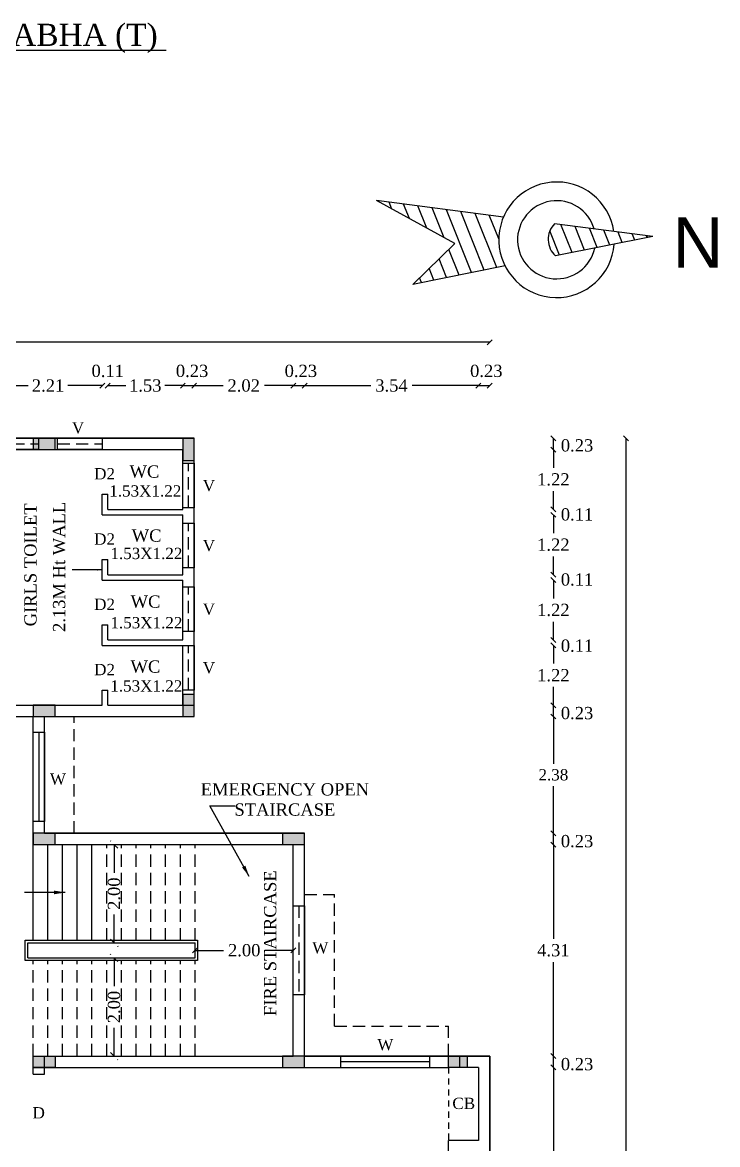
# Model space of a CAD drawing. Header units: metres. Extents: x -53 to 471, y -924 to -843.
# Drawn here: x -5.01 to 9.14, y -888.79 to -865.92 of the extents above; entities that cross this region are included whole.
import ezdxf
from ezdxf.enums import TextEntityAlignment as Align

# ---------------------------------------------------------------- set-up
doc = ezdxf.new("R2010")
doc.units = ezdxf.units.M
doc.header["$MEASUREMENT"] = 0
doc.header["$PDMODE"] = 3
doc.linetypes.add('HIDDEN', pattern=[0.375, 0.25, -0.125])
doc.layers.get('DEFPOINTS').update_dxf_attribs({"lineweight": 5})
doc.layers.add('BLK_1_FLR_0_BLT_UP_AREA_EXISTING', color=27, linetype='Continuous')
doc.styles.add('Isa-', font='times.ttf')
doc.styles.get("Standard").update_dxf_attribs({"font": 'arial.ttf'})
doc.styles.add('STYLE2', font='times.ttf')
doc.dimstyles.new('Copy of ISO-25', dxfattribs={"dimscale": 0, "dimtxt": 0.23, "dimasz": 0.1, "dimexe": 1.25, "dimexo": 0.625, "dimgap": 0.11, "dimtad": 0, "dimtih": 1, "dimtoh": 1, "dimzin": 1, "dimdsep": 46, "dimtxsty": 'STYLE2', "dimblk": 'OBLIQUE', "dimcen": 0, "dimse1": 1, "dimse2": 1, "dimclrd": 1, "dimclrt": 3, "dimadec": 0, "dimazin": 2, "dimtfac": 1, "dimtix": 1, "dimtofl": 0, "dimtmove": 0, "dimatfit": 3, "dimfxl": 0, "dimtolj": 1, "dimarcsym": 0})
doc.dimstyles.new('ISO-25', dxfattribs={"dimscale": 0, "dimtxt": 0.23, "dimasz": 0.15, "dimexe": 1.25, "dimexo": 0.625, "dimgap": 0.11, "dimtad": 0, "dimtih": 1, "dimtoh": 1, "dimzin": 1, "dimdsep": 46, "dimtxsty": 'STYLE2', "dimblk": 'OBLIQUE', "dimcen": 0, "dimse1": 1, "dimse2": 1, "dimclrd": 1, "dimclrt": 3, "dimadec": 0, "dimazin": 2, "dimtfac": 1, "dimtix": 1, "dimtofl": 0, "dimtmove": 0, "dimatfit": 3, "dimfxl": 0, "dimtolj": 1, "dimarcsym": 0})

# ---------------------------------------------------------------- blocks, each defined once
blk = doc.blocks.new('_Oblique')
at = {"color": 0, "linetype": 'ByBlock', "lineweight": -2}
blk.add_line((-0.5, -0.5), (0.5, 0.5), dxfattribs=at)
blk = doc.blocks.new('*D262')
at = {"color": 1, "lineweight": -2}
for p, q in [((-3.146, -882.673), (-3.146, -883.251)), ((-3.146, -884.673), (-3.146, -884.096))]:
    blk.add_line(p, q, dxfattribs=at)
at = {"layer": 'DEFPOINTS', "color": 0, "linetype": 'HIDDEN'}
for p in [(-3.146, -882.673), (-3.146, -882.673), (-3.201, -884.673)]:
    blk.add_point(p, dxfattribs=at)
at = {"color": 1, "linetype": 'HIDDEN', "lineweight": -2, "xscale": 0.15, "yscale": 0.15, "zscale": 0.15}
for p, rotation in [((-3.146, -882.673), 90), ((-3.146, -884.673), 270)]:
    blk.add_blockref('_Oblique', p, dxfattribs=dict(at, rotation=rotation))
at = {"color": 3, "linetype": 'HIDDEN', "lineweight": 25, "insert": (-3.146, -883.673), "char_height": 0.25, "attachment_point": 5, "rotation": 90, "style": 'STYLE2'}
blk.add_mtext('\\A1;2.00', dxfattribs=at)
blk = doc.blocks.new('*D68')
at = {"color": 1, "lineweight": -2}
for p, q in [((-3.146, -884.983), (-3.146, -885.561)), ((-3.146, -886.983), (-3.146, -886.406))]:
    blk.add_line(p, q, dxfattribs=at)
at = {"layer": 'DEFPOINTS', "color": 0, "linetype": 'HIDDEN'}
for p in [(-3.146, -884.983), (-3.146, -886.983), (-3.146, -886.983)]:
    blk.add_point(p, dxfattribs=at)
at = {"color": 1, "linetype": 'HIDDEN', "lineweight": -2, "xscale": 0.15, "yscale": 0.15, "zscale": 0.15}
for p, rotation in [((-3.146, -884.983), 90), ((-3.146, -886.983), 270)]:
    blk.add_blockref('_Oblique', p, dxfattribs=dict(at, rotation=rotation))
at = {"color": 3, "linetype": 'HIDDEN', "lineweight": 25, "insert": (-3.146, -885.983), "char_height": 0.25, "attachment_point": 5, "rotation": 90, "style": 'STYLE2'}
blk.add_mtext('\\A1;2.00', dxfattribs=at)
blk = doc.blocks.new('*D75')
at = {"color": 1, "lineweight": -2}
for p, q in [((-49.396, -872.436), (-22.956, -872.436)), ((4.504, -872.436), (-21.936, -872.436))]:
    blk.add_line(p, q, dxfattribs=at)
at = {"layer": 'DEFPOINTS', "color": 0}
for p in [(-49.396, -872.436), (-49.396, -886.983), (4.504, -886.983)]:
    blk.add_point(p, dxfattribs=at)
at = {"color": 1, "lineweight": -2, "xscale": 0.1, "yscale": 0.1, "zscale": 0.1, "rotation": 180}
blk.add_blockref('_Oblique', (-49.396, -872.436), dxfattribs=at)
at = {"color": 1, "lineweight": -2, "xscale": 0.1, "yscale": 0.1, "zscale": 0.1}
blk.add_blockref('_Oblique', (4.504, -872.436), dxfattribs=at)
at = {"color": 3, "lineweight": 25, "insert": (-22.446, -872.436), "char_height": 0.25, "attachment_point": 5, "style": 'STYLE2'}
blk.add_mtext('\\A1;53.90', dxfattribs=at)
blk = doc.blocks.new('*D318')
at = {"color": 1, "lineweight": -2}
for p, q in [((-5.596, -873.32), (-4.898, -873.32)), ((-3.386, -873.32), (-4.085, -873.32))]:
    blk.add_line(p, q, dxfattribs=at)
at = {"layer": 'DEFPOINTS', "color": 0}
for p in [(-3.386, -873.32), (-5.596, -875.534), (-3.386, -875.534)]:
    blk.add_point(p, dxfattribs=at)
at = {"color": 1, "lineweight": -2, "xscale": 0.1, "yscale": 0.1, "zscale": 0.1, "rotation": 180}
blk.add_blockref('_Oblique', (-5.596, -873.32), dxfattribs=at)
at = {"color": 1, "lineweight": -2, "xscale": 0.1, "yscale": 0.1, "zscale": 0.1}
blk.add_blockref('_Oblique', (-3.386, -873.32), dxfattribs=at)
at = {"color": 3, "lineweight": 25, "insert": (-4.491, -873.32), "char_height": 0.25, "attachment_point": 5, "style": 'STYLE2'}
blk.add_mtext('\\A1;2.21', dxfattribs=at)
blk = doc.blocks.new('*D319')
at = {"color": 1, "lineweight": -2}
for p, q in [((-3.386, -873.32), (-3.486, -873.32)), ((-3.276, -873.32), (-3.176, -873.32))]:
    blk.add_line(p, q, dxfattribs=at)
at = {"layer": 'DEFPOINTS', "color": 0}
for p in [(-3.276, -873.32), (-3.386, -875.534), (-3.276, -875.534)]:
    blk.add_point(p, dxfattribs=at)
at = {"color": 1, "lineweight": -2, "xscale": 0.1, "yscale": 0.1, "zscale": 0.1}
blk.add_blockref('_Oblique', (-3.386, -873.32), dxfattribs=at)
at = {"color": 1, "lineweight": -2, "xscale": 0.1, "yscale": 0.1, "zscale": 0.1, "rotation": 180}
blk.add_blockref('_Oblique', (-3.276, -873.32), dxfattribs=at)
at = {"color": 3, "lineweight": 25, "insert": (-3.276, -873.022), "char_height": 0.25, "attachment_point": 5, "style": 'STYLE2'}
blk.add_mtext('\\A1;0.11', dxfattribs=at)
blk = doc.blocks.new('*D85')
at = {"color": 1, "lineweight": -2}
for p, q in [((-3.276, -873.32), (-2.907, -873.32)), ((-1.746, -873.32), (-2.115, -873.32))]:
    blk.add_line(p, q, dxfattribs=at)
at = {"layer": 'DEFPOINTS', "color": 0}
for p in [(-1.746, -873.32), (-1.746, -874.623), (-3.276, -875.534)]:
    blk.add_point(p, dxfattribs=at)
at = {"color": 1, "lineweight": -2, "xscale": 0.1, "yscale": 0.1, "zscale": 0.1, "rotation": 180}
blk.add_blockref('_Oblique', (-3.276, -873.32), dxfattribs=at)
at = {"color": 1, "lineweight": -2, "xscale": 0.1, "yscale": 0.1, "zscale": 0.1}
blk.add_blockref('_Oblique', (-1.746, -873.32), dxfattribs=at)
at = {"color": 3, "lineweight": 25, "insert": (-2.511, -873.32), "char_height": 0.25, "attachment_point": 5, "style": 'STYLE2'}
blk.add_mtext('\\A1;1.53', dxfattribs=at)
blk = doc.blocks.new('*D320')
at = {"color": 1, "lineweight": -2}
blk.add_line((-1.746, -873.32), (-1.516, -873.32), dxfattribs=at)
at = {"layer": 'DEFPOINTS', "color": 0}
for p in [(-1.516, -873.32), (-1.516, -874.393), (-1.746, -874.623)]:
    blk.add_point(p, dxfattribs=at)
at = {"color": 1, "lineweight": -2, "xscale": 0.1, "yscale": 0.1, "zscale": 0.1, "rotation": 180}
blk.add_blockref('_Oblique', (-1.746, -873.32), dxfattribs=at)
at = {"color": 1, "lineweight": -2, "xscale": 0.1, "yscale": 0.1, "zscale": 0.1}
blk.add_blockref('_Oblique', (-1.516, -873.32), dxfattribs=at)
at = {"color": 3, "lineweight": 25, "insert": (-1.558, -873.022), "char_height": 0.25, "attachment_point": 5, "style": 'STYLE2'}
blk.add_mtext('\\A1;0.23', dxfattribs=at)
blk = doc.blocks.new('*D86')
at = {"color": 1, "lineweight": -2}
for p, q in [((-1.516, -873.32), (-0.927, -873.32)), ((0.504, -873.32), (-0.085, -873.32))]:
    blk.add_line(p, q, dxfattribs=at)
at = {"layer": 'DEFPOINTS', "color": 0}
for p in [(0.504, -873.32), (-1.516, -874.393), (0.504, -882.673)]:
    blk.add_point(p, dxfattribs=at)
at = {"color": 1, "lineweight": -2, "xscale": 0.1, "yscale": 0.1, "zscale": 0.1, "rotation": 180}
blk.add_blockref('_Oblique', (-1.516, -873.32), dxfattribs=at)
at = {"color": 1, "lineweight": -2, "xscale": 0.1, "yscale": 0.1, "zscale": 0.1}
blk.add_blockref('_Oblique', (0.504, -873.32), dxfattribs=at)
at = {"color": 3, "lineweight": 25, "insert": (-0.506, -873.32), "char_height": 0.25, "attachment_point": 5, "style": 'STYLE2'}
blk.add_mtext('\\A1;2.02', dxfattribs=at)
blk = doc.blocks.new('*D87')
at = {"color": 1, "lineweight": -2}
blk.add_line((0.504, -873.32), (0.734, -873.32), dxfattribs=at)
at = {"layer": 'DEFPOINTS', "color": 0}
for p in [(0.734, -873.32), (0.734, -882.443), (0.504, -882.673)]:
    blk.add_point(p, dxfattribs=at)
at = {"color": 1, "lineweight": -2, "xscale": 0.1, "yscale": 0.1, "zscale": 0.1, "rotation": 180}
blk.add_blockref('_Oblique', (0.504, -873.32), dxfattribs=at)
at = {"color": 1, "lineweight": -2, "xscale": 0.1, "yscale": 0.1, "zscale": 0.1}
blk.add_blockref('_Oblique', (0.734, -873.32), dxfattribs=at)
at = {"color": 3, "lineweight": 25, "insert": (0.658, -873.022), "char_height": 0.25, "attachment_point": 5, "style": 'STYLE2'}
blk.add_mtext('\\A1;0.23', dxfattribs=at)
blk = doc.blocks.new('*D88')
at = {"color": 1, "lineweight": -2}
blk.add_line((4.274, -873.32), (4.504, -873.32), dxfattribs=at)
at = {"layer": 'DEFPOINTS', "color": 0}
for p in [(4.504, -873.32), (4.504, -886.983), (4.274, -887.213)]:
    blk.add_point(p, dxfattribs=at)
at = {"color": 1, "lineweight": -2, "xscale": 0.1, "yscale": 0.1, "zscale": 0.1, "rotation": 180}
blk.add_blockref('_Oblique', (4.274, -873.32), dxfattribs=at)
at = {"color": 1, "lineweight": -2, "xscale": 0.1, "yscale": 0.1, "zscale": 0.1}
blk.add_blockref('_Oblique', (4.504, -873.32), dxfattribs=at)
at = {"color": 3, "lineweight": 25, "insert": (4.435, -873.022), "char_height": 0.25, "attachment_point": 5, "style": 'STYLE2'}
blk.add_mtext('\\A1;0.23', dxfattribs=at)
blk = doc.blocks.new('*D327')
at = {"color": 1, "lineweight": -2}
for p, q in [((5.801, -887.213), (5.801, -890.227)), ((5.801, -893.716), (5.801, -890.702))]:
    blk.add_line(p, q, dxfattribs=at)
at = {"layer": 'DEFPOINTS', "color": 0}
for p in [(3.664, -887.213), (5.801, -887.213), (3.664, -893.716)]:
    blk.add_point(p, dxfattribs=at)
at = {"color": 1, "lineweight": -2, "xscale": 0.1, "yscale": 0.1, "zscale": 0.1}
for p, rotation in [((5.801, -887.213), 90), ((5.801, -893.716), 270)]:
    blk.add_blockref('_Oblique', p, dxfattribs=dict(at, rotation=rotation))
at = {"color": 3, "lineweight": 25, "insert": (5.801, -890.464), "char_height": 0.25, "attachment_point": 5, "style": 'STYLE2'}
blk.add_mtext('\\A1;6.50', dxfattribs=at)
blk = doc.blocks.new('*D328')
at = {"color": 1, "lineweight": -2}
blk.add_line((5.801, -887.213), (5.801, -886.983), dxfattribs=at)
at = {"layer": 'DEFPOINTS', "color": 0}
for p in [(3.664, -886.983), (5.801, -886.983), (3.664, -887.213)]:
    blk.add_point(p, dxfattribs=at)
at = {"color": 1, "lineweight": -2, "xscale": 0.1, "yscale": 0.1, "zscale": 0.1}
for p, rotation in [((5.801, -886.983), 90), ((5.801, -887.213), 270)]:
    blk.add_blockref('_Oblique', p, dxfattribs=dict(at, rotation=rotation))
at = {"color": 3, "lineweight": 25, "insert": (6.283, -887.149), "char_height": 0.25, "attachment_point": 5, "style": 'STYLE2'}
blk.add_mtext('\\A1;0.23', dxfattribs=at)
blk = doc.blocks.new('*D89')
at = {"color": 1, "lineweight": -2}
for p, q in [((5.801, -882.673), (5.801, -884.591)), ((5.801, -886.983), (5.801, -885.066))]:
    blk.add_line(p, q, dxfattribs=at)
at = {"layer": 'DEFPOINTS', "color": 0}
for p in [(0.504, -882.673), (5.801, -882.673), (4.064, -886.983)]:
    blk.add_point(p, dxfattribs=at)
at = {"color": 1, "lineweight": -2, "xscale": 0.1, "yscale": 0.1, "zscale": 0.1}
for p, rotation in [((5.801, -882.673), 90), ((5.801, -886.983), 270)]:
    blk.add_blockref('_Oblique', p, dxfattribs=dict(at, rotation=rotation))
at = {"color": 3, "lineweight": 25, "insert": (5.801, -884.828), "char_height": 0.25, "attachment_point": 5, "style": 'STYLE2'}
blk.add_mtext('\\A1;4.31', dxfattribs=at)
blk = doc.blocks.new('*D329')
at = {"color": 1, "lineweight": -2}
blk.add_line((5.801, -880.063), (5.801, -879.833), dxfattribs=at)
at = {"layer": 'DEFPOINTS', "color": 0}
for p in [(-1.746, -879.833), (5.801, -879.833), (-1.516, -880.063)]:
    blk.add_point(p, dxfattribs=at)
at = {"color": 1, "lineweight": -2, "xscale": 0.1, "yscale": 0.1, "zscale": 0.1}
for p, rotation in [((5.801, -879.833), 90), ((5.801, -880.063), 270)]:
    blk.add_blockref('_Oblique', p, dxfattribs=dict(at, rotation=rotation))
at = {"color": 3, "lineweight": 25, "insert": (6.283, -879.995), "char_height": 0.25, "attachment_point": 5, "style": 'STYLE2'}
blk.add_mtext('\\A1;0.23', dxfattribs=at)
blk = doc.blocks.new('*D330')
at = {"color": 1, "lineweight": -2}
for p, q in [((5.801, -878.613), (5.801, -878.986)), ((5.801, -879.833), (5.801, -879.461))]:
    blk.add_line(p, q, dxfattribs=at)
at = {"layer": 'DEFPOINTS', "color": 0}
for p in [(-1.746, -878.613), (5.801, -878.613), (-1.746, -879.833)]:
    blk.add_point(p, dxfattribs=at)
at = {"color": 1, "lineweight": -2, "xscale": 0.1, "yscale": 0.1, "zscale": 0.1}
for p, rotation in [((5.801, -878.613), 90), ((5.801, -879.833), 270)]:
    blk.add_blockref('_Oblique', p, dxfattribs=dict(at, rotation=rotation))
at = {"color": 3, "lineweight": 25, "insert": (5.801, -879.223), "char_height": 0.25, "attachment_point": 5, "style": 'STYLE2'}
blk.add_mtext('\\A1;1.22', dxfattribs=at)
blk = doc.blocks.new('*D331')
at = {"color": 1, "lineweight": -2}
for p, q in [((5.801, -878.503), (5.801, -878.403)), ((5.801, -878.613), (5.801, -878.713))]:
    blk.add_line(p, q, dxfattribs=at)
at = {"layer": 'DEFPOINTS', "color": 0}
for p in [(-1.746, -878.503), (5.801, -878.503), (-1.746, -878.613)]:
    blk.add_point(p, dxfattribs=at)
at = {"color": 1, "lineweight": -2, "xscale": 0.1, "yscale": 0.1, "zscale": 0.1}
for p, rotation in [((5.801, -878.503), 270), ((5.801, -878.613), 90)]:
    blk.add_blockref('_Oblique', p, dxfattribs=dict(at, rotation=rotation))
at = {"color": 3, "lineweight": 25, "insert": (6.283, -878.621), "char_height": 0.25, "attachment_point": 5, "style": 'STYLE2'}
blk.add_mtext('\\A1;0.11', dxfattribs=at)
blk = doc.blocks.new('*D332')
at = {"color": 1, "lineweight": -2}
for p, q in [((5.801, -877.283), (5.801, -877.656)), ((5.801, -878.503), (5.801, -878.131))]:
    blk.add_line(p, q, dxfattribs=at)
at = {"layer": 'DEFPOINTS', "color": 0}
for p in [(-1.746, -877.283), (5.801, -877.283), (-1.746, -878.503)]:
    blk.add_point(p, dxfattribs=at)
at = {"color": 1, "lineweight": -2, "xscale": 0.1, "yscale": 0.1, "zscale": 0.1}
for p, rotation in [((5.801, -877.283), 90), ((5.801, -878.503), 270)]:
    blk.add_blockref('_Oblique', p, dxfattribs=dict(at, rotation=rotation))
at = {"color": 3, "lineweight": 25, "insert": (5.801, -877.893), "char_height": 0.25, "attachment_point": 5, "style": 'STYLE2'}
blk.add_mtext('\\A1;1.22', dxfattribs=at)
blk = doc.blocks.new('*D333')
at = {"color": 1, "lineweight": -2}
for p, q in [((5.801, -877.173), (5.801, -877.073)), ((5.801, -877.283), (5.801, -877.383))]:
    blk.add_line(p, q, dxfattribs=at)
at = {"layer": 'DEFPOINTS', "color": 0}
for p in [(-1.746, -877.173), (5.801, -877.173), (-1.746, -877.283)]:
    blk.add_point(p, dxfattribs=at)
at = {"color": 1, "lineweight": -2, "xscale": 0.1, "yscale": 0.1, "zscale": 0.1}
for p, rotation in [((5.801, -877.173), 270), ((5.801, -877.283), 90)]:
    blk.add_blockref('_Oblique', p, dxfattribs=dict(at, rotation=rotation))
at = {"color": 3, "lineweight": 25, "insert": (6.283, -877.273), "char_height": 0.25, "attachment_point": 5, "style": 'STYLE2'}
blk.add_mtext('\\A1;0.11', dxfattribs=at)
blk = doc.blocks.new('*D334')
at = {"color": 1, "lineweight": -2}
for p, q in [((5.801, -875.953), (5.801, -876.326)), ((5.801, -877.173), (5.801, -876.801))]:
    blk.add_line(p, q, dxfattribs=at)
at = {"layer": 'DEFPOINTS', "color": 0}
for p in [(-1.746, -875.953), (5.801, -875.953), (-1.746, -877.173)]:
    blk.add_point(p, dxfattribs=at)
at = {"color": 1, "lineweight": -2, "xscale": 0.1, "yscale": 0.1, "zscale": 0.1}
for p, rotation in [((5.801, -875.953), 90), ((5.801, -877.173), 270)]:
    blk.add_blockref('_Oblique', p, dxfattribs=dict(at, rotation=rotation))
at = {"color": 3, "lineweight": 25, "insert": (5.801, -876.563), "char_height": 0.25, "attachment_point": 5, "style": 'STYLE2'}
blk.add_mtext('\\A1;1.22', dxfattribs=at)
blk = doc.blocks.new('*D335')
at = {"color": 1, "lineweight": -2}
for p, q in [((5.801, -875.843), (5.801, -875.743)), ((5.801, -875.953), (5.801, -876.053))]:
    blk.add_line(p, q, dxfattribs=at)
at = {"layer": 'DEFPOINTS', "color": 0}
for p in [(-1.746, -875.843), (-1.746, -875.953), (5.801, -875.843)]:
    blk.add_point(p, dxfattribs=at)
at = {"color": 1, "lineweight": -2, "xscale": 0.1, "yscale": 0.1, "zscale": 0.1}
for p, rotation in [((5.801, -875.843), 270), ((5.801, -875.953), 90)]:
    blk.add_blockref('_Oblique', p, dxfattribs=dict(at, rotation=rotation))
at = {"color": 3, "lineweight": 25, "insert": (6.283, -875.947), "char_height": 0.25, "attachment_point": 5, "style": 'STYLE2'}
blk.add_mtext('\\A1;0.11', dxfattribs=at)
blk = doc.blocks.new('*D336')
at = {"color": 1, "lineweight": -2}
for p, q in [((5.801, -874.623), (5.801, -874.996)), ((5.801, -875.843), (5.801, -875.471))]:
    blk.add_line(p, q, dxfattribs=at)
at = {"layer": 'DEFPOINTS', "color": 0}
for p in [(-1.746, -874.623), (5.801, -874.623), (-1.746, -875.843)]:
    blk.add_point(p, dxfattribs=at)
at = {"color": 1, "lineweight": -2, "xscale": 0.1, "yscale": 0.1, "zscale": 0.1}
for p, rotation in [((5.801, -874.623), 90), ((5.801, -875.843), 270)]:
    blk.add_blockref('_Oblique', p, dxfattribs=dict(at, rotation=rotation))
at = {"color": 3, "lineweight": 25, "insert": (5.801, -875.233), "char_height": 0.25, "attachment_point": 5, "style": 'STYLE2'}
blk.add_mtext('\\A1;1.22', dxfattribs=at)
blk = doc.blocks.new('*D90')
at = {"color": 1, "lineweight": -2}
blk.add_line((5.801, -874.623), (5.801, -874.393), dxfattribs=at)
at = {"layer": 'DEFPOINTS', "color": 0}
for p in [(-1.516, -874.393), (5.801, -874.393), (-1.746, -874.623)]:
    blk.add_point(p, dxfattribs=at)
at = {"color": 1, "lineweight": -2, "xscale": 0.1, "yscale": 0.1, "zscale": 0.1}
for p, rotation in [((5.801, -874.393), 90), ((5.801, -874.623), 270)]:
    blk.add_blockref('_Oblique', p, dxfattribs=dict(at, rotation=rotation))
at = {"color": 3, "lineweight": 25, "insert": (6.283, -874.54), "char_height": 0.25, "attachment_point": 5, "style": 'STYLE2'}
blk.add_mtext('\\A1;0.23', dxfattribs=at)
blk = doc.blocks.new('*D360')
at = {"color": 1, "lineweight": -2}
for p, q in [((-1.496, -884.828), (-0.919, -884.828)), ((0.504, -884.828), (-0.074, -884.828))]:
    blk.add_line(p, q, dxfattribs=at)
at = {"layer": 'DEFPOINTS', "color": 0}
for p in [(-1.496, -884.828), (0.504, -884.828), (0.504, -884.828)]:
    blk.add_point(p, dxfattribs=at)
at = {"color": 1, "lineweight": -2, "xscale": 0.1, "yscale": 0.1, "zscale": 0.1, "rotation": 180}
blk.add_blockref('_Oblique', (-1.496, -884.828), dxfattribs=at)
at = {"color": 1, "lineweight": -2, "xscale": 0.1, "yscale": 0.1, "zscale": 0.1}
blk.add_blockref('_Oblique', (0.504, -884.828), dxfattribs=at)
at = {"color": 3, "lineweight": 25, "insert": (-0.496, -884.828), "char_height": 0.25, "attachment_point": 5, "style": 'STYLE2'}
blk.add_mtext('\\A1;2.00', dxfattribs=at)
blk = doc.blocks.new('*D361')
at = {"color": 1, "lineweight": -2}
for p, q in [((0.734, -873.32), (2.085, -873.32)), ((4.274, -873.32), (2.923, -873.32))]:
    blk.add_line(p, q, dxfattribs=at)
at = {"layer": 'DEFPOINTS', "color": 0}
for p in [(4.274, -873.32), (0.734, -882.443), (4.274, -887.213)]:
    blk.add_point(p, dxfattribs=at)
at = {"color": 1, "lineweight": -2, "xscale": 0.1, "yscale": 0.1, "zscale": 0.1, "rotation": 180}
blk.add_blockref('_Oblique', (0.734, -873.32), dxfattribs=at)
at = {"color": 1, "lineweight": -2, "xscale": 0.1, "yscale": 0.1, "zscale": 0.1}
blk.add_blockref('_Oblique', (4.274, -873.32), dxfattribs=at)
at = {"color": 3, "lineweight": 25, "insert": (2.504, -873.32), "char_height": 0.25, "attachment_point": 5, "style": 'STYLE2'}
blk.add_mtext('\\A1;3.54', dxfattribs=at)
blk = doc.blocks.new('*D183')
at = {"color": 1, "lineweight": -2}
for p, q in [((7.279, -874.393), (7.279, -896.375)), ((7.279, -919.386), (7.279, -897.404))]:
    blk.add_line(p, q, dxfattribs=at)
at = {"layer": 'DEFPOINTS', "color": 0}
for p in [(-1.516, -874.393), (7.279, -874.393), (-13.946, -919.386)]:
    blk.add_point(p, dxfattribs=at)
at = {"color": 1, "lineweight": -2, "xscale": 0.1, "yscale": 0.1, "zscale": 0.1}
for p, rotation in [((7.279, -874.393), 90), ((7.279, -919.386), 270)]:
    blk.add_blockref('_Oblique', p, dxfattribs=dict(at, rotation=rotation))
at = {"color": 3, "lineweight": 25, "insert": (7.279, -896.889), "char_height": 0.25, "attachment_point": 5, "rotation": 90, "style": 'STYLE2'}
blk.add_mtext('\\A1;44.99', dxfattribs=at)
blk = doc.blocks.new('*D185')
at = {"color": 1, "lineweight": -2}
blk.add_line((5.801, -882.673), (5.801, -882.443), dxfattribs=at)
at = {"layer": 'DEFPOINTS', "color": 0}
for p in [(0.734, -882.443), (5.801, -882.443), (0.504, -882.673)]:
    blk.add_point(p, dxfattribs=at)
at = {"color": 1, "lineweight": -2, "xscale": 0.1, "yscale": 0.1, "zscale": 0.1}
for p, rotation in [((5.801, -882.443), 90), ((5.801, -882.673), 270)]:
    blk.add_blockref('_Oblique', p, dxfattribs=dict(at, rotation=rotation))
at = {"color": 3, "lineweight": 25, "insert": (6.283, -882.605), "char_height": 0.25, "attachment_point": 5, "style": 'STYLE2'}
blk.add_mtext('\\A1;0.23', dxfattribs=at)
blk = doc.blocks.new('*D384')
at = {"color": 1, "lineweight": -2}
for p, q in [((5.801, -880.063), (5.801, -881.026)), ((5.801, -882.443), (5.801, -881.481))]:
    blk.add_line(p, q, dxfattribs=at)
at = {"layer": 'DEFPOINTS', "color": 0}
for p in [(-1.516, -880.063), (5.801, -880.063), (0.734, -882.443)]:
    blk.add_point(p, dxfattribs=at)
at = {"color": 1, "lineweight": -2, "xscale": 0.1, "yscale": 0.1, "zscale": 0.1}
for p, rotation in [((5.801, -880.063), 90), ((5.801, -882.443), 270)]:
    blk.add_blockref('_Oblique', p, dxfattribs=dict(at, rotation=rotation))
at = {"color": 3, "lineweight": 25, "insert": (5.801, -881.253), "char_height": 0.23, "attachment_point": 5, "style": 'STYLE2'}
blk.add_mtext('\\A1;2.38', dxfattribs=at)
blk = doc.blocks.new('FF COLUMN')
at = {"lineweight": -3}
for points in [[(39.03, 0), (38.58, 0), (38.58, -0.23), (39.03, -0.23)], [(41.86, 0), (41.63, 0), (41.63, -0.45), (41.86, -0.45)], [(41.86, -5.22), (41.63, -5.22), (41.63, -5.67), (41.86, -5.67)], [(39.03, -5.44), (38.58, -5.44), (38.58, -5.67), (39.03, -5.67)], [(39.03, -8.28), (39.03, -8.05), (38.58, -8.05), (38.58, -8.28)], [(44.11, -8.28), (44.11, -8.05), (43.66, -8.05), (43.66, -8.28)], [(39.03, -12.82), (38.58, -12.82), (38.58, -12.59), (39.03, -12.59)], [(44.11, -12.82), (44.11, -12.59), (43.66, -12.59), (43.66, -12.82)]]:
    blk.add_hatch(color=3, dxfattribs=at).paths.add_polyline_path(points)
blk.add_hatch(color=2).paths.add_polyline_path([(47.04, -12.59), (47.42, -12.59), (47.42, -12.82), (47.04, -12.82)])
at = {"color": 3, "lineweight": -3}
for points in [[(39.03, 0), (38.58, 0), (38.58, -0.23), (39.03, -0.23)], [(41.63, 0), (41.63, -0.45), (41.86, -0.45), (41.86, 0)], [(41.63, -5.22), (41.63, -5.67), (41.86, -5.67), (41.86, -5.22)], [(39.03, -5.44), (38.58, -5.44), (38.58, -5.67), (39.03, -5.67)], [(39.03, -8.05), (38.58, -8.05), (38.58, -8.28), (39.03, -8.28)], [(44.11, -8.05), (43.66, -8.05), (43.66, -8.28), (44.11, -8.28)], [(39.03, -12.82), (38.58, -12.82), (38.58, -12.59), (39.03, -12.59)], [(44.11, -12.59), (43.66, -12.59), (43.66, -12.82), (44.11, -12.82)]]:
    blk.add_lwpolyline(points, close=True, dxfattribs=at)
at = {"color": 2, "lineweight": -3}
blk.add_lwpolyline([(47.04, -12.59), (47.42, -12.59), (47.42, -12.82), (47.04, -12.82)], close=True, dxfattribs=at)

msp = doc.modelspace()

# ---------------------------------------------------------------- hatches: boundary and pattern name
at = {"lineweight": -3}
h = msp.add_hatch(dxfattribs=at)
h.set_pattern_fill('ANSI31', color=1, scale=2.050312, angle=66.803979, style=0)
h.set_pattern_definition([(111.804, (4.75814, -870.50301), (-0.237954, -0.095194), [])])
h.paths.add_polyline_path([(2.19567, -869.54838), (3.79193, -870.42474), (2.93584, -871.25739), (4.81739, -870.88188, -0.22210308), (4.78393, -869.88559)])
h.paths.add_polyline_path([(5.82406, -870.02111, 0.42578482), (5.84592, -870.67662), (7.82451, -870.28174)])

# ---------------------------------------------------------------- linework, layer by layer
for p, q in [((4.78393, -869.88559), (2.19567, -869.54838)), ((3.79193, -870.42474), (2.19567, -869.54838)), ((7.82451, -870.28174), (5.82406, -870.02111)), ((7.82451, -870.28174), (5.84592, -870.67662)), ((3.79193, -870.42474), (2.93584, -871.25739)), ((4.81739, -870.88188), (2.93584, -871.25739)), ((-7.46611, -874.39336), (-1.51611, -874.39336)), ((-1.51611, -880.06321), (-1.51611, -874.39336)), ((-7.23611, -874.62336), (-1.74611, -874.62336)), ((-1.74611, -875.84336), (-1.74611, -874.62336)), ((-3.38611, -875.95336), (-3.38611, -875.53352)), ((-3.38611, -875.53352), (-3.27611, -875.53352)), ((-3.27611, -875.84336), (-3.27611, -875.53352)), ((-3.38611, -875.95336), (-1.74611, -875.95336)), ((-3.27611, -875.84336), (-1.74611, -875.84336)), ((-1.74611, -877.17336), (-1.74611, -875.95336)), ((-1.74611, -877.17336), (-1.74611, -876.46321)), ((-3.38611, -877.28336), (-3.38611, -876.86352)), ((-3.38611, -876.86352), (-3.27611, -876.86352)), ((-3.27611, -877.17336), (-3.27611, -876.86352)), ((-3.27611, -877.17336), (-1.74611, -877.17336)), ((-3.38611, -877.28336), (-1.74611, -877.28336)), ((-1.74611, -878.50336), (-1.74611, -877.28336)), ((-1.74611, -878.50336), (-1.74611, -877.28336)), ((-3.38611, -878.61336), (-3.38611, -878.19352)), ((-3.38611, -878.19352), (-3.27611, -878.19352)), ((-3.27611, -878.50336), (-3.27611, -878.19352)), ((-3.27611, -878.50336), (-1.74611, -878.50336)), ((-3.38611, -878.61336), (-1.74611, -878.61336)), ((-1.74611, -879.83321), (-1.74611, -878.61336)), ((-1.74611, -879.83336), (-1.74611, -878.61336)), ((-3.38611, -879.83321), (-3.38611, -879.52336)), ((-3.38611, -879.52336), (-3.27611, -879.52336)), ((-3.27611, -879.83336), (-3.27611, -879.52336)), ((-6.23611, -879.83321), (-3.38611, -879.83321)), ((-4.56611, -879.83321), (-3.38611, -879.83321)), ((-3.27611, -879.83321), (-1.51611, -879.83321)), ((-3.27611, -879.83321), (-1.74611, -879.83321)), ((-3.27611, -879.83336), (-1.74611, -879.83336)), ((-1.51611, -880.06321), (-1.51611, -879.83321)), ((-6.23611, -880.06321), (-4.79611, -880.06321)), ((-4.79611, -882.67321), (-4.79611, -880.06321)), ((-4.56611, -882.44321), (-4.56611, -880.06321)), ((-4.56611, -880.06321), (-1.51611, -880.06321)), ((-4.56611, -880.06321), (-1.51611, -880.06321)), ((-4.79611, -882.67321), (-4.79611, -882.44321)), ((-4.56611, -882.44321), (0.73389, -882.44321)), ((0.73389, -886.98821), (0.73389, -882.44321)), ((-4.79611, -884.62321), (-4.79611, -882.67321)), ((-4.79611, -882.67321), (0.50389, -882.67321)), ((-4.79611, -882.67321), (-1.49611, -882.67321)), ((-4.49611, -884.62321), (-4.49611, -882.67321)), ((-4.19611, -884.62321), (-4.19611, -882.67321)), ((-3.89611, -884.62321), (-3.89611, -882.67321)), ((-3.59611, -884.62321), (-3.59611, -882.67321)), ((0.50389, -886.98321), (0.50389, -882.67321)), ((-4.90611, -884.98321), (-4.90611, -884.67321)), ((-4.90611, -884.67321), (-1.49611, -884.67321)), ((-1.49611, -884.98321), (-1.49611, -884.67321)), ((-4.90611, -884.98321), (-1.49611, -884.98321)), ((-4.79611, -887.34875), (-4.79611, -886.93555)), ((-4.79611, -886.98321), (0.50389, -886.98321)), ((-4.79611, -887.21321), (-4.79611, -886.98321)), ((-4.79611, -886.98321), (0.50389, -886.98321)), ((-4.79611, -886.98321), (-1.49611, -886.98321)), ((-4.56611, -887.34875), (-4.56611, -886.98321)), ((0.73389, -886.98321), (2.82389, -886.98321)), ((0.73389, -886.98321), (4.50389, -886.98321)), ((3.66389, -887.21321), (3.66389, -886.98321)), ((3.89389, -887.21321), (3.89389, -886.98321)), ((4.50389, -886.98321), (4.50389, -888.93321)), ((-4.79611, -887.21321), (2.70389, -887.21321)), ((-4.56611, -887.21321), (3.66389, -887.21321)), ((4.27389, -887.21321), (3.66389, -887.21321)), ((4.27389, -887.21321), (4.27389, -888.70321)), ((-4.79611, -887.34875), (-4.56611, -887.34875)), ((-4.56611, -887.34875), (-4.56611, -887.24321)), ((3.66389, -892.22555), (3.66389, -888.70321)), ((4.27389, -888.70321), (3.66389, -888.70321))]:
    msp.add_line(p, q, dxfattribs=at)
at = {"color": 1, "linetype": 'HIDDEN', "lineweight": -3}
for p, q in [((-5.59611, -874.50836), (-4.68611, -874.50836)), ((-4.29611, -874.50836), (-3.38611, -874.50836)), ((-1.63111, -875.81013), (-1.63111, -874.90013)), ((-1.63111, -877.0329), (-1.63111, -876.1229)), ((-1.63111, -878.3289), (-1.63111, -877.4189)), ((-1.63111, -879.52336), (-1.63111, -878.61336)), ((-4.56611, -880.06321), (-3.95611, -880.06321)), ((-3.95611, -882.44321), (-3.95611, -880.06321)), ((0.73389, -883.68821), (1.34389, -883.68821)), ((1.34389, -886.37321), (1.34389, -883.68821)), ((0.61889, -883.91821), (0.61889, -885.73821)), ((1.34389, -886.37321), (3.66389, -886.37321)), ((3.66389, -886.98321), (3.66389, -886.37321))]:
    msp.add_line(p, q, dxfattribs=at)
at = {"color": 1, "lineweight": -3}
for p, q in [((-4.68111, -880.38321), (-4.68111, -882.20321)), ((3.28785, -887.09821), (1.46785, -887.09821))]:
    msp.add_line(p, q, dxfattribs=at)
at = {"linetype": 'HIDDEN', "lineweight": -3}
for p, q in [((-3.29611, -884.62321), (-3.29611, -882.67321)), ((-2.99611, -884.62321), (-2.99611, -882.67321)), ((-2.69611, -884.62321), (-2.69611, -882.67321)), ((-2.39611, -884.62321), (-2.39611, -882.67321)), ((-2.09611, -884.62321), (-2.09611, -882.67321)), ((-1.79611, -884.62321), (-1.79611, -882.67321)), ((-1.49611, -884.62321), (-1.49611, -882.67321)), ((-4.79611, -886.98321), (-4.79611, -885.03321)), ((-4.49611, -886.98321), (-4.49611, -885.03321)), ((-4.19611, -886.98321), (-4.19611, -885.03321)), ((-3.89611, -886.98321), (-3.89611, -885.03321)), ((-3.59611, -886.98321), (-3.59611, -885.03321)), ((-3.29611, -886.98321), (-3.29611, -885.03321)), ((-2.99611, -886.98321), (-2.99611, -885.03321)), ((-2.69611, -886.98321), (-2.69611, -885.03321)), ((-2.39611, -886.98321), (-2.39611, -885.03321)), ((-2.09611, -886.98321), (-2.09611, -885.03321)), ((-1.79611, -886.98321), (-1.79611, -885.03321)), ((-1.49611, -886.98321), (-1.49611, -885.03321))]:
    msp.add_line(p, q, dxfattribs=at)
at = {"color": 41, "linetype": 'HIDDEN', "lineweight": -3, "ltscale": 0.5}
msp.add_line((3.66389, -887.21321), (3.66389, -888.70321), dxfattribs=at)
at = {"color": 2, "lineweight": -3}
for points in [[(-4.68611, -874.62336), (-5.59611, -874.62336), (-5.59611, -874.39336), (-4.68611, -874.39336)], [(-3.38611, -874.62336), (-4.29611, -874.62336), (-4.29611, -874.39336), (-3.38611, -874.39336)], [(-1.51611, -874.90013), (-1.51611, -875.81013), (-1.74611, -875.81013), (-1.74611, -874.90013)], [(-1.51611, -876.1229), (-1.51611, -877.0329), (-1.74611, -877.0329), (-1.74611, -876.1229)], [(-1.51611, -877.4189), (-1.51611, -878.3289), (-1.74611, -878.3289), (-1.74611, -877.4189)], [(-1.51611, -878.61336), (-1.51611, -879.52336), (-1.74611, -879.52336), (-1.74611, -878.61336)], [(-4.56611, -882.20321), (-4.79611, -882.20321), (-4.79611, -880.38321), (-4.56611, -880.38321)], [(0.73389, -885.73821), (0.50389, -885.73821), (0.50389, -883.91821), (0.73389, -883.91821)], [(1.46785, -886.98321), (1.46785, -887.21321), (3.28785, -887.21321), (3.28785, -886.98321)]]:
    msp.add_lwpolyline(points, close=True, dxfattribs=at)
at = {"lineweight": -3}
msp.add_lwpolyline([(-1.44611, -885.03321), (-4.95611, -885.03321), (-4.95611, -884.62321), (-1.44611, -884.62321)], close=True, dxfattribs=at)
for centre, radius, start, end in [((5.86676, -870.34793), 1.17741, 8.274849, 355.604596), ((5.86676, -870.34793), 0.79574, 16.176247, 347.712159), ((6.15009, -870.33835), 0.45491, 135.782997, 228.037271)]:
    msp.add_arc(centre, radius, start, end, dxfattribs=at)
at = {"layer": 'BLK_1_FLR_0_BLT_UP_AREA_EXISTING', "color": 27}
msp.add_lwpolyline([(4.50389, -888.93321), (4.50389, -886.98321), (0.73389, -886.98321), (0.73389, -882.44321), (-4.56611, -882.44321), (-4.56611, -880.06321), (-1.51611, -880.06321), (-1.51611, -874.39336), (-7.46611, -874.39336), (-7.46611, -877.69321), (-9.18611, -877.69321), (-9.18611, -878.30321), (-12.23611, -878.30321), (-12.23611, -877.69321), (-14.17611, -877.69321), (-14.17611, -878.30321), (-20.61611, -878.30321)], dxfattribs=at)

# ---------------------------------------------------------------- block references
msp.add_blockref('FF COLUMN', (-43.37611, -874.39336))

# ---------------------------------------------------------------- texts
at = {"color": 2, "lineweight": -3, "style": 'Isa-'}
msp.add_text('%%UPLAN SHOWING THE PROPOSED ADDITIONAL CONSTRUCTION OF EDUCATIONAL INSTITUTION BUILDING FOR DAKSHINA BHARAT HINDI PRACHAR SABHA (T) ', height=0.45, dxfattribs=at).set_placement((-53.49786, -866.39579))
at = {"color": 3, "lineweight": -3}
msp.add_text('N', height=1.02516, dxfattribs=at).set_placement((8.22749, -870.91617))
at = {"color": 4, "lineweight": -3, "style": 'Isa-'}
for s, p in [('V', (-3.88035, -874.29504)), ('D2', (-3.34027, -875.2311)), ('V', (-1.21433, -875.47197)), ('D2', (-3.34027, -876.5611)), ('V', (-1.21433, -876.69473)), ('D2', (-3.34027, -877.8911)), ('V', (-1.21433, -877.99073)), ('D2', (-3.34027, -879.22094)), ('V', (-1.21433, -879.1852)), ('W', (-4.28998, -881.45267)), ('W', (1.054, -884.8932)), ('CB', (3.97548, -888.06166)), ('D', (-4.68111, -888.25366))]:
    msp.add_text(s, height=0.23, dxfattribs=at).set_placement(p, align=Align.CENTER)
at = {"lineweight": -3, "style": 'Isa-'}
for s, p in [('WC', (-2.52855, -875.19646)), ('WC', (-2.48433, -876.50141)), ('WC', (-2.50635, -877.84645)), ('WC', (-2.50791, -879.17024)), ('EMERGENCY OPEN', (0.33314, -881.6722)), ('STAIRCASE', (0.33314, -882.08409))]:
    msp.add_text(s, height=0.25, dxfattribs=at).set_placement(p, align=Align.CENTER)
at = {"color": 6, "lineweight": -3, "style": 'Isa-'}
for p in [(-2.51026, -875.58085), (-2.48814, -876.85487), (-2.48805, -878.26657), (-2.48961, -879.55463)]:
    msp.add_text('1.53X1.22', height=0.23, dxfattribs=at).set_placement(p, align=Align.CENTER)
at = {"lineweight": -3, "style": 'Isa-'}
for s, p in [('GIRLS TOILET', (-4.72514, -876.97247)), ('2.13M Ht WALL', (-4.14193, -877.01386))]:
    msp.add_text(s, height=0.25, rotation=90, dxfattribs=at).set_placement(p, align=Align.CENTER)
at = {"color": 115, "lineweight": -3, "style": 'Isa-'}
msp.add_text('FIRE STAIRCASE', height=0.25, rotation=90, dxfattribs=at).set_placement((0.15699, -884.68235), align=Align.CENTER)
at = {"color": 4, "lineweight": -3, "style": 'Isa-'}
msp.add_text('W', height=0.23, rotation=360, dxfattribs=at).set_placement((2.37953, -886.86428), align=Align.CENTER)

# ---------------------------------------------------------------- dimensions: what is measured, and where the dimension line sits
at = {"lineweight": 25}
for base, p1, p2, override, picture, middle in [((-49.39611, -872.43636), (4.50389, -886.98321), (-49.39611, -886.98321), {"dimscale": 1, "dimtxt": 0.25}, '*D75', (-22.44611, -872.43636)), ((-3.38611, -873.32033), (-5.59611, -875.53352), (-3.38611, -875.53352), {"dimscale": 1, "dimtxt": 0.25, "dimtmove": 1}, '*D318', (-4.49111, -873.32033)), ((-1.74611, -873.32033), (-3.27611, -875.53352), (-1.74611, -874.62336), {"dimscale": 1, "dimtxt": 0.25, "dimtmove": 1}, '*D85', (-2.51111, -873.32033)), ((0.50389, -873.32033), (-1.51611, -874.39336), (0.50389, -882.67321), {"dimscale": 1, "dimtxt": 0.25, "dimtmove": 1}, '*D86', (-0.50611, -873.32033)), ((4.27389, -873.32033), (0.73389, -882.44321), (4.27389, -887.21321), {"dimscale": 1, "dimtxt": 0.25}, '*D361', (2.50389, -873.32033)), ((0.50389, -884.82821), (-1.49611, -884.82821), (0.50389, -884.82821), {"dimscale": 1, "dimtxt": 0.25}, '*D360', (-0.49611, -884.82821))]:
    dim = msp.add_linear_dim(base=base, p1=p1, p2=p2, dimstyle='Copy of ISO-25', override=override, dxfattribs=at)
    dim.commit()
    dim.dimension.update_dxf_attribs({"geometry": picture, "text_midpoint": middle})
for base, p1, p2, picture, middle in [((-3.27611, -873.32033), (-3.38611, -875.53352), (-3.27611, -875.53352), '*D319', (-3.27571, -873.02215)), ((-1.51611, -873.32033), (-1.74611, -874.62336), (-1.51611, -874.39336), '*D320', (-1.55789, -873.02215)), ((0.73389, -873.32033), (0.50389, -882.67321), (0.73389, -882.44321), '*D87', (0.65849, -873.02215)), ((4.50389, -873.32033), (4.27389, -887.21321), (4.50389, -886.98321), '*D88', (4.43502, -873.02215))]:
    dim = msp.add_linear_dim(base=base, p1=p1, p2=p2, dimstyle='Copy of ISO-25', override={"dimscale": 1, "dimtxt": 0.25, "dimtmove": 2}, dxfattribs=at)
    dim.commit()
    dim.dimension.update_dxf_attribs({"geometry": picture, "text_midpoint": middle, "dimtype": 160})
dim = msp.add_linear_dim(base=(7.27852, -874.39336), p1=(-13.94611, -919.38555), p2=(-1.51611, -874.39336), angle=90, dimstyle='Copy of ISO-25', override={"dimscale": 1, "dimtxt": 0.25}, dxfattribs=at)
dim.commit()
dim.dimension.update_dxf_attribs({"geometry": '*D183', "text_midpoint": (7.27852, -896.88946), "text_rotation": 90})
for base, p1, p2, picture, middle in [((5.80102, -874.39336), (-1.74611, -874.62336), (-1.51611, -874.39336), '*D90', (6.28293, -874.53985)), ((5.80102, -875.84336), (-1.74611, -875.95336), (-1.74611, -875.84336), '*D335', (6.28293, -875.94736)), ((5.80102, -877.17336), (-1.74611, -877.28336), (-1.74611, -877.17336), '*D333', (6.28293, -877.27252)), ((5.80102, -878.50336), (-1.74611, -878.61336), (-1.74611, -878.50336), '*D331', (6.28293, -878.62144)), ((5.80102, -879.83321), (-1.51611, -880.06321), (-1.74611, -879.83321), '*D329', (6.28293, -879.995)), ((5.80102, -882.44321), (0.50389, -882.67321), (0.73389, -882.44321), '*D185', (6.28293, -882.605)), ((5.80102, -886.98321), (3.66389, -887.21321), (3.66389, -886.98321), '*D328', (6.28293, -887.14884))]:
    dim = msp.add_linear_dim(base=base, p1=p1, p2=p2, angle=90, dimstyle='Copy of ISO-25', override={"dimscale": 1, "dimtxt": 0.25, "dimtmove": 2}, dxfattribs=at)
    dim.commit()
    dim.dimension.update_dxf_attribs({"geometry": picture, "text_midpoint": middle, "dimtype": 160})
for base, p1, p2, override, picture, middle in [((5.80102, -874.62336), (-1.74611, -875.84336), (-1.74611, -874.62336), {"dimscale": 1, "dimtxt": 0.25, "dimtmove": 1}, '*D336', (5.80102, -875.23336)), ((5.80102, -875.95336), (-1.74611, -877.17336), (-1.74611, -875.95336), {"dimscale": 1, "dimtxt": 0.25, "dimtmove": 1}, '*D334', (5.80102, -876.56336)), ((5.80102, -877.28336), (-1.74611, -878.50336), (-1.74611, -877.28336), {"dimscale": 1, "dimtxt": 0.25, "dimtmove": 1}, '*D332', (5.80102, -877.89336)), ((5.80102, -878.61336), (-1.74611, -879.83321), (-1.74611, -878.61336), {"dimscale": 1, "dimtxt": 0.25, "dimtmove": 1}, '*D330', (5.80102, -879.22329)), ((5.80102, -880.06321), (0.73389, -882.44321), (-1.51611, -880.06321), {"dimscale": 1}, '*D384', (5.80102, -881.25321)), ((5.80102, -882.67321), (4.06389, -886.98321), (0.50389, -882.67321), {"dimscale": 1, "dimtxt": 0.25, "dimtmove": 1}, '*D89', (5.80102, -884.82821)), ((5.80102, -887.21321), (3.66389, -893.71555), (3.66389, -887.21321), {"dimscale": 1, "dimtxt": 0.25, "dimtmove": 1}, '*D327', (5.80102, -890.46438))]:
    dim = msp.add_linear_dim(base=base, p1=p1, p2=p2, angle=90, dimstyle='Copy of ISO-25', override=override, dxfattribs=at)
    dim.commit()
    dim.dimension.update_dxf_attribs({"geometry": picture, "text_midpoint": middle})
at = {"linetype": 'HIDDEN', "lineweight": 25}
for base, p1, p2, picture, middle in [((-3.14611, -882.67321), (-3.20111, -884.67321), (-3.14611, -882.67321), '*D262', (-3.14611, -883.67321)), ((-3.14611, -886.98321), (-3.14611, -884.98321), (-3.14611, -886.98321), '*D68', (-3.14611, -885.98321))]:
    dim = msp.add_linear_dim(base=base, p1=p1, p2=p2, angle=90, dimstyle='ISO-25', override={"dimscale": 1, "dimtxt": 0.25}, dxfattribs=at)
    dim.commit()
    dim.dimension.update_dxf_attribs({"geometry": picture, "text_midpoint": middle, "text_rotation": 90})

# ---------------------------------------------------------------- leaders
at = {"color": 41}
msp.add_leader([(-3.38611, -877.07344), (-3.9973, -877.07344)], dimstyle='Copy of ISO-25', override={"dimscale": 1}, dxfattribs=at)
at = {"color": 3, "lineweight": -3}
for points in [[(-0.39403, -883.3225), (-1.19473, -881.8838), (-0.68201, -881.8838)], [(-4.14063, -883.64821), (-4.96832, -883.64821)]]:
    msp.add_leader(points, dimstyle='ISO-25', override={"dimscale": 1, "dimasz": 0.23}, dxfattribs=at)

doc.saveas('drawing.dxf')
